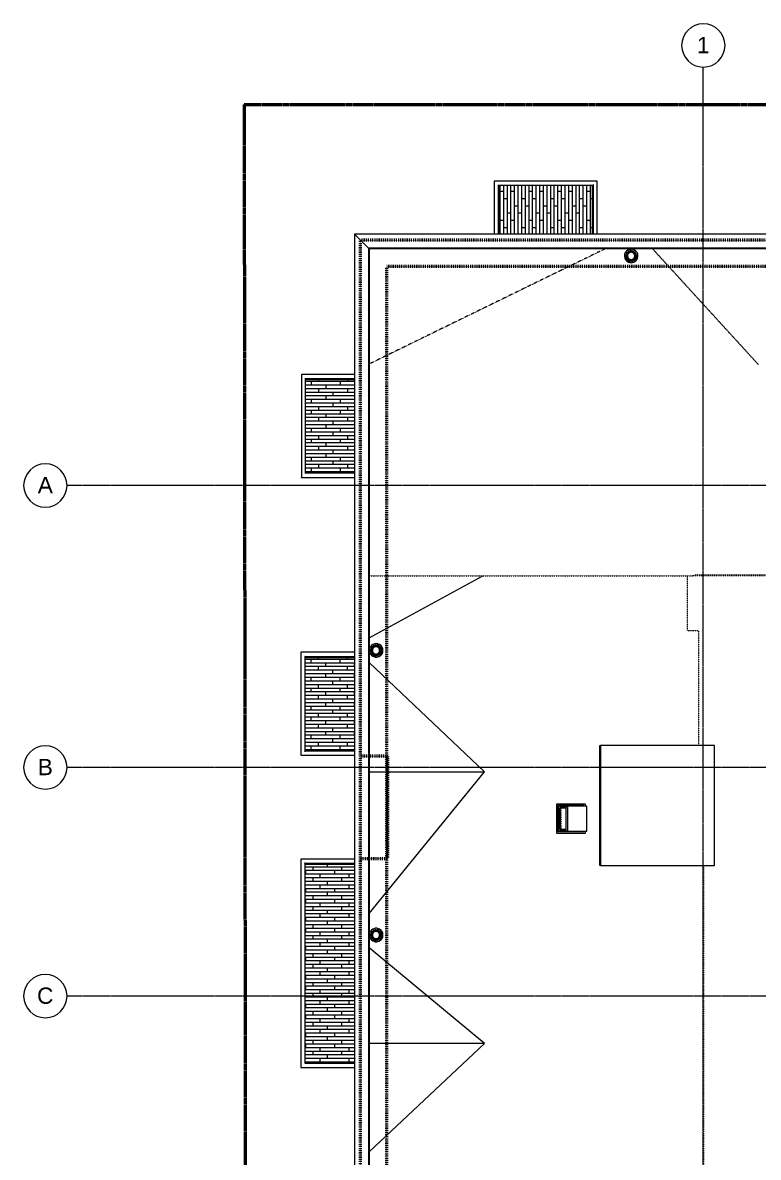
# Model space of a CAD drawing. Header units: inches. Extents: x -4235 to -464, y 9767 to 12359.
# Drawn here: x -4235 to -3420, y 11104 to 12359 of the extents above; entities that cross this region are included whole.
import ezdxf

# ---------------------------------------------------------------- set-up
doc = ezdxf.new("R2010")
doc.units = ezdxf.units.IN
doc.header["$MEASUREMENT"] = 0
for name, pattern in [('Dash 1_16_', [0.125, 0.0625, -0.0625]), ('Double Dash 3_8_', [1, 0.375, -0.125, 0.125, -0.125, 0.125, -0.125]), ('Grid Line 1_2_', [0.875, 0.5, -0.125, 0.125, -0.125])]:
    doc.linetypes.add(name, pattern=pattern)
for name, color, linetype, lineweight in [('A-FLOR-2', 7, 'Dash 1_16_', 9), ('A-FLOR-HRAL', 11, 'Continuous', 9), ('A-FLOR-PATT-1', 254, 'Continuous', 9), ('A-GENM', 5, 'Continuous', 9), ('A-ROOF', 132, 'Continuous', 13), ('A-ROOF-1', 7, 'Dash 1_16_', 9), ('A-ROOF-2', 132, 'Continuous', 9), ('A-WALL-2', 113, 'Continuous', 9), ('C-PROP-LINE', 91, 'Double Dash 3_8_', 50), ('C-PROP-LINE-1', 91, 'Dash 1_16_', 50), ('M-EQPM', 50, 'Continuous', 9), ('S-FNDN-1', 32, 'Continuous', 9), ('S-GRID-1', 1, 'Grid Line 1_2_', 9), ('S-GRID-IDEN', 1, 'Continuous', 9)]:
    doc.layers.add(name, color=color, linetype=linetype, lineweight=lineweight)
doc.styles.add('Arial', font='arial.ttf', dxfattribs={"height": 18})

# ---------------------------------------------------------------- blocks, each defined once
blk = doc.blocks.new('Basic Wall _ EXT - FIBER CEMENT - SMALL - ___-2145929-BACKGROUND - ROOF PLAN')
at = {"layer": 'A-WALL-2'}
for p, q in [((-3851.8, 12109.7), (-3867.3, 12125.2)), ((-2061.4, 12125.2), (-3867.3, 12125.2)), ((-2061.4, 12125.2), (-2076.8, 12109.7)), ((-2076.8, 12109.7), (-3851.8, 12109.7)), ((-3851.6, 12109.5), (-2077, 12109.5)), ((-3851.1, 12109), (-3851.6, 12109.5)), ((-2077.5, 12109), (-3851.1, 12109)), ((-2077.1, 12109.5), (-2077.5, 12109))]:
    blk.add_line(p, q, dxfattribs=at)
at = {"layer": 'A-WALL-2', "flags": 128}
for points in [[(-3851.6, 12109.5), (-3851.6, 12109.5), (-3851.7, 12109.5), (-3851.7, 12109.6), (-3851.7, 12109.6), (-3851.8, 12109.7), (-3851.8, 12109.7)], [(-3851.6, 12109.5), (-3851.6, 12109.5), (-3851.6, 12109.5), (-3851.6, 12109.5)], [(-2077, 12109.5), (-2077, 12109.5), (-2077, 12109.5), (-2077.1, 12109.5)], [(-2076.8, 12109.7), (-2076.9, 12109.7), (-2076.9, 12109.6), (-2077, 12109.6), (-2077, 12109.5), (-2077, 12109.5), (-2077, 12109.5)]]:
    blk.add_lwpolyline(points, dxfattribs=at)
blk = doc.blocks.new('Basic Wall _ EXT - FIBER CEMENT - SMALL - ___-2145935-BACKGROUND - ROOF PLAN')
at = {"layer": 'A-WALL-2'}
for p, q in [((-3867.3, 12125.2), (-3851.8, 12109.7)), ((-3867.3, 12125.2), (-3867.3, 9973.6)), ((-3851.8, 12109.7), (-3851.8, 9989.1)), ((-3851.6, 9989.3), (-3851.6, 12109.5)), ((-3851.6, 12109.5), (-3851.1, 12109)), ((-3851.1, 12109), (-3851.1, 9989.8))]:
    blk.add_line(p, q, dxfattribs=at)
at = {"layer": 'A-WALL-2', "flags": 128}
for points in [[(-3851.8, 12109.7), (-3851.8, 12109.7), (-3851.7, 12109.6), (-3851.7, 12109.6), (-3851.7, 12109.5), (-3851.6, 12109.5), (-3851.6, 12109.5)], [(-3851.6, 12109.5), (-3851.6, 12109.5), (-3851.6, 12109.5), (-3851.6, 12109.5)]]:
    blk.add_lwpolyline(points, dxfattribs=at)
blk = doc.blocks.new('Hatch-Precision_Ladders-Roof_Hatch - 2_0_x2_0_-2210683-BACKGROUND - ROOF PLAN')
at = {"layer": 'A-GENM'}
for p, q in [((-3611.8, 11494.6), (-3643.8, 11494.6)), ((-3643.8, 11494.6), (-3643.8, 11462.6)), ((-3641.9, 11492.6), (-3642.3, 11493)), ((-3642.3, 11493), (-3642.3, 11464.2)), ((-3613.6, 11493), (-3642.3, 11493)), ((-3641.7, 11492.3), (-3642, 11492.6)), ((-3642, 11492.6), (-3642, 11464.6)), ((-3614, 11492.6), (-3642, 11492.6)), ((-3641.8, 11464.8), (-3641.8, 11492.3)), ((-3633.3, 11492.3), (-3641.8, 11492.3)), ((-3633.3, 11490.7), (-3640.1, 11490.7)), ((-3640.1, 11490.7), (-3640.1, 11466.5)), ((-3640, 11490.6), (-3640, 11466.6)), ((-3633.3, 11490.6), (-3640, 11490.6)), ((-3640, 11466.6), (-3640, 11490.6)), ((-3640, 11490.6), (-3633.3, 11490.6)), ((-3639.8, 11490.6), (-3639.8, 11466.6)), ((-3633.3, 11464.8), (-3633.3, 11492.3)), ((-3633.3, 11492.3), (-3631.7, 11492.3)), ((-3631.7, 11492.3), (-3631.7, 11464.8)), ((-3610.2, 11492.3), (-3631.7, 11492.3)), ((-3614, 11492.6), (-3614.2, 11492.3)), ((-3614, 11492.3), (-3614, 11492.6)), ((-3613.9, 11492.6), (-3614, 11492.6)), ((-3613.6, 11493), (-3613.9, 11492.6)), ((-3613.9, 11492.3), (-3613.9, 11492.6)), ((-3613.6, 11492.3), (-3613.6, 11493)), ((-3611.8, 11492.3), (-3611.8, 11494.6)), ((-3611.8, 11494.6), (-3611.8, 11494.6)), ((-3610.2, 11464.8), (-3610.2, 11492.3)), ((-3641.7, 11464.8), (-3642, 11464.6)), ((-3633.3, 11464.8), (-3641.8, 11464.8)), ((-3640.1, 11466.5), (-3633.3, 11466.5)), ((-3640, 11466.6), (-3633.3, 11466.6)), ((-3633.3, 11466.6), (-3640, 11466.6)), ((-3633.3, 11464.8), (-3631.7, 11464.8)), ((-3631.7, 11464.8), (-3610.2, 11464.8)), ((-3614.2, 11464.8), (-3614, 11464.6)), ((-3614, 11464.6), (-3614, 11464.8)), ((-3613.9, 11464.6), (-3613.9, 11464.8)), ((-3613.6, 11464.2), (-3613.6, 11464.8)), ((-3611.8, 11462.6), (-3611.8, 11464.8)), ((-3643.8, 11462.6), (-3611.8, 11462.6)), ((-3641.9, 11464.6), (-3642.3, 11464.2)), ((-3642.3, 11464.2), (-3613.6, 11464.2)), ((-3642, 11464.6), (-3614, 11464.6)), ((-3614, 11464.6), (-3613.9, 11464.6)), ((-3613.9, 11464.6), (-3613.6, 11464.2)), ((-3611.8, 11462.6), (-3611.8, 11462.6))]:
    blk.add_line(p, q, dxfattribs=at)
blk = doc.blocks.new('Railing - Railing-2550578-BACKGROUND - ROOF PLAN')
at = {"layer": 'A-FLOR-HRAL'}
for p, q in [((-3926.7, 11433.8), (-3926.7, 11203.1)), ((-3867.3, 11433.8), (-3926.7, 11433.8)), ((-3922, 11207.9), (-3922, 11429)), ((-3922, 11429), (-3867.3, 11429)), ((-3926.7, 11203.1), (-3867.3, 11203.1)), ((-3867.3, 11207.9), (-3922, 11207.9))]:
    blk.add_line(p, q, dxfattribs=at)
for points, knots in [([(-3926.3, 11433.3), (-3926.3, 11433.3), (-3926.4, 11433.4), (-3926.4, 11433.5), (-3926.5, 11433.5), (-3926.5, 11433.5), (-3926.5, 11433.6), (-3926.6, 11433.6), (-3926.6, 11433.6), (-3926.6, 11433.7), (-3926.7, 11433.7), (-3926.7, 11433.7), (-3926.7, 11433.7), (-3926.7, 11433.8), (-3926.7, 11433.8)], [0, 0, 0, 0, 0.166667, 0.25, 0.333333, 0.375, 0.416667, 0.5, 0.541667, 0.583333, 0.666667, 0.75, 0.833333, 1, 1, 1, 1]), ([(-3922, 11429), (-3922, 11429), (-3922, 11429), (-3922, 11429.1), (-3922.1, 11429.1), (-3922.1, 11429.1), (-3922.1, 11429.1), (-3922.1, 11429.2), (-3922.2, 11429.2), (-3922.2, 11429.3), (-3922.3, 11429.3), (-3922.3, 11429.3), (-3922.4, 11429.4), (-3922.4, 11429.5), (-3922.5, 11429.5)], [0, 0, 0, 0, 0.166667, 0.25, 0.333333, 0.416667, 0.458333, 0.5, 0.583333, 0.666667, 0.708333, 0.75, 0.833333, 1, 1, 1, 1]), ([(-3926.3, 11203.6), (-3926.3, 11203.6), (-3926.4, 11203.5), (-3926.4, 11203.4), (-3926.5, 11203.4), (-3926.5, 11203.3), (-3926.5, 11203.3), (-3926.6, 11203.3), (-3926.6, 11203.2), (-3926.6, 11203.2), (-3926.7, 11203.2), (-3926.7, 11203.2), (-3926.7, 11203.1), (-3926.7, 11203.1), (-3926.7, 11203.1)], [0, 0, 0, 0, 0.166667, 0.25, 0.333333, 0.375, 0.416667, 0.5, 0.541667, 0.583333, 0.666667, 0.75, 0.833333, 1, 1, 1, 1]), ([(-3922, 11207.9), (-3922, 11207.9), (-3922, 11207.8), (-3922, 11207.8), (-3922.1, 11207.8), (-3922.1, 11207.8), (-3922.1, 11207.7), (-3922.1, 11207.7), (-3922.2, 11207.7), (-3922.2, 11207.6), (-3922.3, 11207.6), (-3922.3, 11207.6), (-3922.4, 11207.5), (-3922.4, 11207.4), (-3922.5, 11207.4)], [0, 0, 0, 0, 0.166667, 0.25, 0.333333, 0.416667, 0.458333, 0.5, 0.583333, 0.666667, 0.708333, 0.75, 0.833333, 1, 1, 1, 1])]:
    blk.add_open_spline(points, degree=3, knots=knots, dxfattribs=at)
blk = doc.blocks.new('Walls 1 - Walls 1-2559882-BACKGROUND - ROOF PLAN')
at = {"layer": 'A-WALL-2'}
for p, q in [((-3867.3, 11208.8), (-3922, 11208.8)), ((-3922, 11208), (-3867.3, 11208))]:
    blk.add_line(p, q, dxfattribs=at)
blk = doc.blocks.new('Walls 4 - Walls 1-2559901-BACKGROUND - ROOF PLAN')
at = {"layer": 'A-WALL-2'}
for p, q in [((-3867.3, 11428.9), (-3922, 11428.9)), ((-3922, 11428.1), (-3867.3, 11428.1))]:
    blk.add_line(p, q, dxfattribs=at)
blk = doc.blocks.new('Railing - Railing-2700282-BACKGROUND - ROOF PLAN')
at = {"layer": 'A-FLOR-HRAL'}
for p, q in [((-3867.3, 11970.2), (-3926.3, 11970.2)), ((-3926.3, 11970.2), (-3926.3, 11856.2)), ((-3921.6, 11965.5), (-3867.3, 11965.5)), ((-3921.6, 11860.9), (-3921.6, 11965.5)), ((-3926.3, 11856.2), (-3867.3, 11856.2)), ((-3867.3, 11860.9), (-3921.6, 11860.9))]:
    blk.add_line(p, q, dxfattribs=at)
for points, knots in [([(-3926.3, 11970.2), (-3926.3, 11970.2), (-3926.3, 11970.2), (-3926.3, 11970.2), (-3926.3, 11970.2), (-3926.2, 11970.1), (-3926.2, 11970.1), (-3926.2, 11970.1), (-3926.2, 11970), (-3926.1, 11970), (-3926.1, 11970), (-3926, 11969.9), (-3926, 11969.9), (-3925.9, 11969.8), (-3925.9, 11969.8)], [0, 0, 0, 0, 0.166667, 0.25, 0.333333, 0.416667, 0.458333, 0.5, 0.583333, 0.666667, 0.708333, 0.75, 0.833333, 1, 1, 1, 1]), ([(-3922.1, 11966), (-3922, 11965.9), (-3922, 11965.9), (-3921.9, 11965.8), (-3921.9, 11965.7), (-3921.8, 11965.7), (-3921.8, 11965.7), (-3921.8, 11965.6), (-3921.7, 11965.6), (-3921.7, 11965.6), (-3921.7, 11965.6), (-3921.6, 11965.5), (-3921.6, 11965.5), (-3921.6, 11965.5), (-3921.6, 11965.5)], [0, 0, 0, 0, 0.166667, 0.25, 0.333333, 0.375, 0.416667, 0.5, 0.541667, 0.583333, 0.666667, 0.75, 0.833333, 1, 1, 1, 1]), ([(-3926.3, 11856.2), (-3926.3, 11856.2), (-3926.3, 11856.2), (-3926.3, 11856.2), (-3926.3, 11856.2), (-3926.2, 11856.3), (-3926.2, 11856.3), (-3926.2, 11856.3), (-3926.2, 11856.4), (-3926.1, 11856.4), (-3926.1, 11856.4), (-3926, 11856.5), (-3926, 11856.5), (-3925.9, 11856.6), (-3925.9, 11856.6)], [0, 0, 0, 0, 0.166667, 0.25, 0.333333, 0.416667, 0.458333, 0.5, 0.583333, 0.666667, 0.708333, 0.75, 0.833333, 1, 1, 1, 1]), ([(-3922.1, 11860.4), (-3922, 11860.5), (-3922, 11860.5), (-3921.9, 11860.6), (-3921.9, 11860.7), (-3921.8, 11860.7), (-3921.8, 11860.7), (-3921.8, 11860.8), (-3921.7, 11860.8), (-3921.7, 11860.8), (-3921.7, 11860.8), (-3921.6, 11860.9), (-3921.6, 11860.9), (-3921.6, 11860.9), (-3921.6, 11860.9)], [0, 0, 0, 0, 0.166667, 0.25, 0.333333, 0.375, 0.416667, 0.5, 0.541667, 0.583333, 0.666667, 0.75, 0.833333, 1, 1, 1, 1])]:
    blk.add_open_spline(points, degree=3, knots=knots, dxfattribs=at)
blk = doc.blocks.new('Walls 11 - Walls 1-2570471-BACKGROUND - ROOF PLAN')
at = {"layer": 'A-WALL-2'}
for p, q in [((-3867.3, 11965.3), (-3921.6, 11965.3)), ((-3921.6, 11964.6), (-3867.3, 11964.6))]:
    blk.add_line(p, q, dxfattribs=at)
blk = doc.blocks.new('Walls 12 - Walls 1-2570490-BACKGROUND - ROOF PLAN')
at = {"layer": 'A-WALL-2'}
for p, q in [((-3867.3, 11861.8), (-3921.6, 11861.8)), ((-3921.6, 11861.1), (-3867.3, 11861.1))]:
    blk.add_line(p, q, dxfattribs=at)
blk = doc.blocks.new('Railing - Railing-2700290-BACKGROUND - ROOF PLAN')
at = {"layer": 'A-FLOR-HRAL'}
for p, q in [((-3598.7, 12184.2), (-3712.7, 12184.2)), ((-3712.7, 12184.2), (-3712.7, 12125.2)), ((-3598.7, 12125.2), (-3598.7, 12184.2)), ((-3708, 12179.5), (-3603.4, 12179.5)), ((-3708, 12125.2), (-3708, 12179.5)), ((-3603.4, 12179.5), (-3603.4, 12125.2))]:
    blk.add_line(p, q, dxfattribs=at)
for points, knots in [([(-3712.7, 12184.2), (-3712.7, 12184.2), (-3712.7, 12184.2), (-3712.7, 12184.2), (-3712.7, 12184.1), (-3712.7, 12184.1), (-3712.6, 12184.1), (-3712.6, 12184.1), (-3712.6, 12184), (-3712.5, 12184), (-3712.5, 12183.9), (-3712.4, 12183.9), (-3712.4, 12183.8), (-3712.3, 12183.8), (-3712.3, 12183.7)], [0, 0, 0, 0, 0.166667, 0.25, 0.333333, 0.416667, 0.458333, 0.5, 0.583333, 0.666667, 0.708333, 0.75, 0.833333, 1, 1, 1, 1]), ([(-3598.7, 12184.2), (-3598.7, 12184.2), (-3598.7, 12184.2), (-3598.7, 12184.2), (-3598.8, 12184.1), (-3598.8, 12184.1), (-3598.8, 12184.1), (-3598.8, 12184.1), (-3598.9, 12184), (-3598.9, 12184), (-3599, 12183.9), (-3599, 12183.9), (-3599.1, 12183.8), (-3599.1, 12183.8), (-3599.2, 12183.7)], [0, 0, 0, 0, 0.166667, 0.25, 0.333333, 0.416667, 0.458333, 0.5, 0.583333, 0.666667, 0.708333, 0.75, 0.833333, 1, 1, 1, 1]), ([(-3708.5, 12179.9), (-3708.5, 12179.9), (-3708.4, 12179.8), (-3708.3, 12179.8), (-3708.3, 12179.7), (-3708.2, 12179.7), (-3708.2, 12179.7), (-3708.2, 12179.6), (-3708.1, 12179.6), (-3708.1, 12179.6), (-3708.1, 12179.5), (-3708.1, 12179.5), (-3708, 12179.5), (-3708, 12179.5), (-3708, 12179.5)], [0, 0, 0, 0, 0.166667, 0.25, 0.333333, 0.375, 0.416667, 0.5, 0.541667, 0.583333, 0.666667, 0.75, 0.833333, 1, 1, 1, 1]), ([(-3603, 12179.9), (-3603, 12179.9), (-3603.1, 12179.8), (-3603.1, 12179.8), (-3603.2, 12179.7), (-3603.2, 12179.7), (-3603.2, 12179.7), (-3603.3, 12179.6), (-3603.3, 12179.6), (-3603.3, 12179.6), (-3603.4, 12179.5), (-3603.4, 12179.5), (-3603.4, 12179.5), (-3603.4, 12179.5), (-3603.4, 12179.5)], [0, 0, 0, 0, 0.166667, 0.25, 0.333333, 0.375, 0.416667, 0.5, 0.541667, 0.583333, 0.666667, 0.75, 0.833333, 1, 1, 1, 1])]:
    blk.add_open_spline(points, degree=3, knots=knots, dxfattribs=at)
blk = doc.blocks.new('Walls 71 - Walls 1-2571845-BACKGROUND - ROOF PLAN')
at = {"layer": 'A-WALL-2'}
for p, q in [((-3604.4, 12179.5), (-3604.4, 12125.2)), ((-3603.6, 12125.2), (-3603.6, 12179.5))]:
    blk.add_line(p, q, dxfattribs=at)
blk = doc.blocks.new('Walls 72 - Walls 1-2571864-BACKGROUND - ROOF PLAN')
at = {"layer": 'A-WALL-2'}
for p, q in [((-3707.9, 12179.5), (-3707.9, 12125.2)), ((-3707.1, 12125.2), (-3707.1, 12179.5))]:
    blk.add_line(p, q, dxfattribs=at)
blk = doc.blocks.new('Railing - Railing-2700312-BACKGROUND - ROOF PLAN')
at = {"layer": 'A-FLOR-HRAL'}
for p, q in [((-3867.3, 11662.6), (-3926.7, 11662.6)), ((-3926.7, 11662.6), (-3926.7, 11548.6)), ((-3922, 11657.9), (-3867.3, 11657.9)), ((-3922, 11553.3), (-3922, 11657.9)), ((-3867.3, 11553.3), (-3922, 11553.3)), ((-3926.7, 11548.6), (-3867.3, 11548.6))]:
    blk.add_line(p, q, dxfattribs=at)
for points, knots in [([(-3926.7, 11662.6), (-3926.7, 11662.6), (-3926.7, 11662.6), (-3926.7, 11662.6), (-3926.7, 11662.6), (-3926.6, 11662.5), (-3926.6, 11662.5), (-3926.6, 11662.5), (-3926.5, 11662.5), (-3926.5, 11662.4), (-3926.5, 11662.4), (-3926.4, 11662.3), (-3926.4, 11662.3), (-3926.3, 11662.2), (-3926.3, 11662.2)], [0, 0, 0, 0, 0.166667, 0.25, 0.333333, 0.416667, 0.458333, 0.5, 0.583333, 0.666667, 0.708333, 0.75, 0.833333, 1, 1, 1, 1]), ([(-3922.5, 11658.4), (-3922.4, 11658.3), (-3922.4, 11658.3), (-3922.3, 11658.2), (-3922.2, 11658.2), (-3922.2, 11658.1), (-3922.2, 11658.1), (-3922.1, 11658.1), (-3922.1, 11658), (-3922.1, 11658), (-3922.1, 11658), (-3922, 11657.9), (-3922, 11657.9), (-3922, 11657.9), (-3922, 11657.9)], [0, 0, 0, 0, 0.166667, 0.25, 0.333333, 0.375, 0.416667, 0.5, 0.541667, 0.583333, 0.666667, 0.75, 0.833333, 1, 1, 1, 1]), ([(-3922.5, 11552.8), (-3922.4, 11552.9), (-3922.4, 11552.9), (-3922.3, 11553), (-3922.2, 11553.1), (-3922.2, 11553.1), (-3922.2, 11553.1), (-3922.1, 11553.2), (-3922.1, 11553.2), (-3922.1, 11553.2), (-3922.1, 11553.3), (-3922, 11553.3), (-3922, 11553.3), (-3922, 11553.3), (-3922, 11553.3)], [0, 0, 0, 0, 0.166667, 0.25, 0.333333, 0.375, 0.416667, 0.5, 0.541667, 0.583333, 0.666667, 0.75, 0.833333, 1, 1, 1, 1]), ([(-3926.7, 11548.6), (-3926.7, 11548.6), (-3926.7, 11548.6), (-3926.7, 11548.6), (-3926.7, 11548.7), (-3926.6, 11548.7), (-3926.6, 11548.7), (-3926.6, 11548.7), (-3926.5, 11548.8), (-3926.5, 11548.8), (-3926.5, 11548.9), (-3926.4, 11548.9), (-3926.4, 11549), (-3926.3, 11549), (-3926.3, 11549.1)], [0, 0, 0, 0, 0.166667, 0.25, 0.333333, 0.416667, 0.458333, 0.5, 0.583333, 0.666667, 0.708333, 0.75, 0.833333, 1, 1, 1, 1])]:
    blk.add_open_spline(points, degree=3, knots=knots, dxfattribs=at)
blk = doc.blocks.new('Walls 67 - Walls 1-2575261-BACKGROUND - ROOF PLAN')
at = {"layer": 'A-WALL-2'}
for p, q in [((-3867.3, 11657.7), (-3922, 11657.7)), ((-3922, 11657), (-3867.3, 11657))]:
    blk.add_line(p, q, dxfattribs=at)
blk = doc.blocks.new('Walls 68 - Walls 1-2575280-BACKGROUND - ROOF PLAN')
at = {"layer": 'A-WALL-2'}
for p, q in [((-3867.3, 11554.2), (-3922, 11554.2)), ((-3922, 11553.5), (-3867.3, 11553.5))]:
    blk.add_line(p, q, dxfattribs=at)
blk = doc.blocks.new('22142613 - Roof Drains - Type A - 15_ Strainer - 8_ Drain-2082947-BACKGROUND - ROOF PLAN')
at = {"layer": 'M-EQPM'}
for p, q in [((-2370.5, 12105), (-2371.4, 12106.3)), ((-2369.3, 12105.6), (-2369.7, 12107)), ((-2366.6, 12107), (-2367, 12105.6)), ((-2364.9, 12106.3), (-2365.8, 12105)), ((-2375.6, 12101.2), (-2375.6, 12101.2)), ((-2372.6, 12101.6), (-2374.1, 12101.6)), ((-2372.4, 12100.2), (-2374, 12099.7)), ((-2372.3, 12102.9), (-2373.7, 12103.4)), ((-2371.9, 12098.9), (-2373.2, 12098)), ((-2371.6, 12104.1), (-2372.8, 12105)), ((-2372.1, 12101.2), (-2372.1, 12101)), ((-2371, 12097.9), (-2371.9, 12096.6)), ((-2369.8, 12097.2), (-2370.3, 12095.6)), ((-2366, 12095.6), (-2366.5, 12097.2)), ((-2364.4, 12096.6), (-2365.3, 12097.9)), ((-2363.5, 12105), (-2364.7, 12104.1)), ((-2363.1, 12098), (-2364.4, 12098.9)), ((-2364.1, 12101), (-2364.1, 12101.2)), ((-2362.6, 12103.4), (-2364, 12102.9)), ((-2362.3, 12099.7), (-2363.9, 12100.2)), ((-2362.2, 12101.6), (-2363.7, 12101.6)), ((-2360.6, 12101.2), (-2360.6, 12101.2))]:
    blk.add_line(p, q, dxfattribs=at)
at = {"layer": 'M-EQPM', "flags": 128}
for points in [[(-2370.9, 12104.8), (-2371.4, 12105.4), (-2371.8, 12106)], [(-2371.4, 12106.3), (-2371, 12105.7), (-2370.5, 12105.1)], [(-2369.7, 12105.4), (-2370, 12106.2), (-2370.2, 12106.9)], [(-2369.7, 12107), (-2369.5, 12106.3), (-2369.2, 12105.6)], [(-2368.4, 12105.7), (-2368.4, 12106.5), (-2368.4, 12107.2)], [(-2367.9, 12107.2), (-2367.9, 12106.5), (-2367.9, 12105.7)], [(-2367.1, 12105.6), (-2366.8, 12106.3), (-2366.6, 12107)], [(-2366.1, 12106.9), (-2366.3, 12106.2), (-2366.6, 12105.4)], [(-2365.8, 12105.1), (-2365.3, 12105.7), (-2364.9, 12106.3)], [(-2364.5, 12106), (-2364.9, 12105.4), (-2365.4, 12104.8)], [(-2374.1, 12101.6), (-2373.3, 12101.6), (-2372.6, 12101.7)], [(-2372.6, 12101.2), (-2373.4, 12101.1), (-2374.1, 12101.1)], [(-2374, 12099.7), (-2373.2, 12100), (-2372.5, 12100.3)], [(-2372.4, 12102.5), (-2373.1, 12102.7), (-2373.9, 12102.9)], [(-2372.3, 12099.8), (-2373.1, 12099.5), (-2373.8, 12099.2)], [(-2373.7, 12103.4), (-2373, 12103.2), (-2372.2, 12103)], [(-2373.2, 12098), (-2372.6, 12098.5), (-2371.9, 12099)], [(-2371.8, 12103.8), (-2372.5, 12104.2), (-2373.1, 12104.6)], [(-2371.6, 12098.6), (-2372.3, 12098.1), (-2372.9, 12097.6)], [(-2372.8, 12105), (-2372.2, 12104.6), (-2371.5, 12104.2)], [(-2371.9, 12096.6), (-2371.5, 12097.2), (-2371, 12097.9)], [(-2370.6, 12097.6), (-2371.1, 12096.9), (-2371.5, 12096.3)], [(-2370.3, 12095.6), (-2370, 12096.4), (-2369.8, 12097.2)], [(-2369.3, 12097), (-2369.6, 12096.3), (-2369.8, 12095.5)], [(-2368.4, 12095.2), (-2368.4, 12096.1), (-2368.4, 12096.9)], [(-2367.9, 12096.9), (-2367.9, 12096.1), (-2367.9, 12095.2)], [(-2366.5, 12095.5), (-2366.7, 12096.3), (-2367, 12097)], [(-2366.5, 12097.2), (-2366.3, 12096.4), (-2366, 12095.6)], [(-2364.8, 12096.3), (-2365.2, 12096.9), (-2365.7, 12097.6)], [(-2365.3, 12097.9), (-2364.8, 12097.2), (-2364.4, 12096.6)], [(-2364.8, 12104.2), (-2364.1, 12104.6), (-2363.5, 12105)], [(-2363.4, 12097.6), (-2364, 12098.1), (-2364.7, 12098.6)], [(-2363.2, 12104.6), (-2363.8, 12104.2), (-2364.5, 12103.8)], [(-2364.4, 12099), (-2363.7, 12098.5), (-2363.1, 12098)], [(-2364.1, 12103), (-2363.3, 12103.2), (-2362.6, 12103.4)], [(-2362.5, 12099.2), (-2363.2, 12099.5), (-2364, 12099.8)], [(-2362.4, 12102.9), (-2363.1, 12102.7), (-2363.9, 12102.5)], [(-2363.8, 12100.3), (-2363.1, 12100), (-2362.3, 12099.7)], [(-2363.7, 12101.7), (-2362.9, 12101.6), (-2362.2, 12101.6)], [(-2362.2, 12101.1), (-2362.9, 12101.1), (-2363.7, 12101.2)]]:
    blk.add_lwpolyline(points, dxfattribs=at)
at = {"layer": 'M-EQPM'}
for centre, major_axis, start_param, end_param in [((-2368.1, 12101.2), (7.5, 0), 0, 3.141593), ((-2368.1, 12101.2), (6, 0), 2.230094, 2.456861), ((-2368.1, 12101.3), (4, 0), 0, 3.141593), ((-2368.1, 12101.2), (6, 0), 1.921009, 2.146732), ((-2368.1, 12101.2), (6, 0), 1.612475, 1.83765), ((-2368.1, 12101.3), (4.43, 0), 1.820803, 1.933842), ((-2368.1, 12101.3), (4.43, 0), 1.514279, 1.627314), ((-2368.1, 12101.2), (6, 0), 1.303943, 1.529118), ((-2368.1, 12101.3), (4.43, 0), 1.207751, 1.32079), ((-2368.1, 12101.2), (6, 0), 0.994861, 1.220584), ((-2368.1, 12101.2), (6, 0), 0.684732, 0.911499), ((-2368.1, 12101.2), (7.5, 0), 3.141593, 6.283185), ((-2368.1, 12101.2), (7.5, 0), 3.141593, 6.283185), ((-2368.1, 12101.2), (6, 0), 2.851802, 3.081699), ((-2368.1, 12101.2), (6, 0), 3.16507, 3.39675), ((-2368.1, 12101.2), (6, 0), 3.48012, 3.713498), ((-2368.1, 12101.2), (6, 0), 2.540227, 2.768432), ((-2368.1, 12101.2), (6, 0), 3.796864, 4.031687), ((-2368.1, 12101.3), (4.43, 0), 3.060354, 3.141593), ((-2368.1, 12101.3), (4.43, 0), 3.141593, 3.173424), ((-2368.1, 12101.3), (4.43, 0), 3.375724, 3.488791), ((-2368.1, 12101.3), (4.43, 0), 2.747406, 2.860472), ((-2368.1, 12101.3), (4, 0), 3.141593, 6.283185), ((-2368.1, 12101.3), (4.43, 0), 3.693397, 3.806455), ((-2368.1, 12101.3), (4.43, 0), 2.43676, 2.549818), ((-2368.1, 12101.2), (6, 0), 4.11505, 4.350924), ((-2368.1, 12101.3), (4.43, 0), 4.013027, 4.126075), ((-2368.1, 12101.3), (4.43, 0), 2.128072, 2.241119), ((-2368.1, 12101.3), (4.43, 0), 4.334077, 4.447116), ((-2368.1, 12101.2), (6, 0), 4.434283, 4.67071), ((-2368.1, 12101.3), (4.43, 0), 4.655871, 4.768907), ((-2368.1, 12101.2), (6, 0), 4.754068, 4.990495), ((-2368.1, 12101.3), (4.43, 0), 4.977662, 5.090701), ((-2368.1, 12101.2), (6, 0), 5.073854, 5.309728), ((-2368.1, 12101.3), (4.43, 0), 0.900473, 1.013521), ((-2368.1, 12101.3), (4.43, 0), 5.298703, 5.411751), ((-2368.1, 12101.3), (4.43, 0), 0.591774, 0.704832), ((-2368.1, 12101.3), (4.43, 0), 5.618323, 5.731381), ((-2368.1, 12101.2), (6, 0), 5.393091, 5.627914), ((-2368.1, 12101.3), (4.43, 0), 0.28112, 0.394187), ((-2368.1, 12101.3), (4.43, 0), 5.935987, 6.049054), ((-2368.1, 12101.3), (4.43, 0), 0, 0.081239), ((-2368.1, 12101.3), (4.43, 0), 6.251354, 6.283185), ((-2368.1, 12101.2), (6, 0), 0.373161, 0.601365), ((-2368.1, 12101.2), (6, 0), 5.71128, 5.944658), ((-2368.1, 12101.2), (6, 0), 0.059893, 0.289791), ((-2368.1, 12101.2), (6, 0), 6.028028, 6.259707)]:
    blk.add_ellipse(centre, major_axis=major_axis, ratio=0.999788, start_param=start_param, end_param=end_param, dxfattribs=at)
blk = doc.blocks.new('22142613 - Roof Drains - Type A - 15_ Strainer - 8_ Drain-V1-BACKGROUND - ROOF PLAN')
at = {"layer": 'M-EQPM'}
for p, q in [((-3849.3, 11666.5), (-3847.8, 11666)), ((-3848.5, 11668.1), (-3847.2, 11667.3)), ((-3847.2, 11669.5), (-3846.3, 11668.3)), ((-3845.6, 11670.4), (-3845.1, 11668.9)), ((-3843.8, 11670.7), (-3843.8, 11669.2)), ((-3843.5, 11672.2), (-3843.5, 11672.2)), ((-3843.3, 11668.7), (-3843.5, 11668.7)), ((-3841.9, 11670.5), (-3842.4, 11669)), ((-3840.2, 11669.8), (-3841.2, 11668.5)), ((-3838.9, 11668.5), (-3840.2, 11667.6)), ((-3837.9, 11666.9), (-3839.5, 11666.4)), ((-3847.9, 11663.7), (-3849.3, 11663.2)), ((-3847.3, 11662.4), (-3848.6, 11661.5)), ((-3846.4, 11661.3), (-3847.3, 11660.1)), ((-3845.2, 11660.6), (-3845.6, 11659.1)), ((-3843.8, 11660.3), (-3843.8, 11658.8)), ((-3843.5, 11660.7), (-3843.3, 11660.7)), ((-3843.5, 11657.2), (-3843.5, 11657.2)), ((-3842.4, 11660.5), (-3841.9, 11659)), ((-3841.1, 11661.1), (-3840.1, 11659.8)), ((-3840.1, 11662.1), (-3838.8, 11661.1)), ((-3839.4, 11663.3), (-3837.8, 11662.8))]:
    blk.add_line(p, q, dxfattribs=at)
at = {"layer": 'M-EQPM', "flags": 128}
for points in [[(-3847.8, 11666), (-3848.6, 11666.2), (-3849.3, 11666.5)], [(-3849.1, 11666.9), (-3848.4, 11666.7), (-3847.7, 11666.4)], [(-3847.3, 11667.2), (-3847.9, 11667.7), (-3848.5, 11668.1)], [(-3848.2, 11668.5), (-3847.6, 11668.1), (-3847, 11667.6)], [(-3846.3, 11668.2), (-3846.8, 11668.9), (-3847.2, 11669.5)], [(-3846.8, 11669.8), (-3846.4, 11669.1), (-3845.9, 11668.5)], [(-3845.2, 11668.9), (-3845.4, 11669.6), (-3845.6, 11670.4)], [(-3845.1, 11670.5), (-3844.9, 11669.8), (-3844.7, 11669)], [(-3843.8, 11669.2), (-3843.8, 11670), (-3843.8, 11670.7)], [(-3843.3, 11670.7), (-3843.3, 11670), (-3843.3, 11669.2)], [(-3842.5, 11669), (-3842.2, 11669.8), (-3841.9, 11670.5)], [(-3841.5, 11670.4), (-3841.7, 11669.6), (-3842, 11668.9)], [(-3841.3, 11668.5), (-3840.7, 11669.1), (-3840.2, 11669.8)], [(-3839.8, 11669.5), (-3840.3, 11668.9), (-3840.8, 11668.2)], [(-3840.2, 11667.6), (-3839.5, 11668.1), (-3838.9, 11668.5)], [(-3838.6, 11668.1), (-3839.2, 11667.7), (-3839.9, 11667.2)], [(-3839.5, 11666.4), (-3838.7, 11666.7), (-3837.9, 11666.9)], [(-3837.8, 11666.5), (-3838.6, 11666.2), (-3839.3, 11666)], [(-3849.5, 11665.1), (-3848.8, 11665.1), (-3848, 11665.1)], [(-3848, 11664.6), (-3848.8, 11664.6), (-3849.5, 11664.6)], [(-3849.3, 11663.2), (-3848.6, 11663.5), (-3847.9, 11663.7)], [(-3847.8, 11663.2), (-3848.5, 11663), (-3849.2, 11662.8)], [(-3848.6, 11661.5), (-3848, 11662), (-3847.4, 11662.4)], [(-3847.1, 11662), (-3847.7, 11661.6), (-3848.3, 11661.1)], [(-3847.3, 11660.1), (-3846.9, 11660.7), (-3846.4, 11661.4)], [(-3846, 11661.1), (-3846.5, 11660.4), (-3846.9, 11659.8)], [(-3845.6, 11659.1), (-3845.4, 11659.9), (-3845.2, 11660.6)], [(-3844.8, 11660.5), (-3845, 11659.7), (-3845.2, 11659)], [(-3843.8, 11658.8), (-3843.8, 11659.5), (-3843.8, 11660.3)], [(-3843.3, 11660.3), (-3843.3, 11659.5), (-3843.3, 11658.8)], [(-3841.9, 11659), (-3842.1, 11659.7), (-3842.4, 11660.5)], [(-3842, 11660.6), (-3841.7, 11659.9), (-3841.4, 11659.1)], [(-3840.1, 11659.8), (-3840.6, 11660.4), (-3841.1, 11661.1)], [(-3840.7, 11661.4), (-3840.2, 11660.7), (-3839.7, 11660.1)], [(-3838.8, 11661.1), (-3839.4, 11661.6), (-3840.1, 11662)], [(-3839.8, 11662.4), (-3839.1, 11662), (-3838.5, 11661.5)], [(-3837.8, 11662.8), (-3838.6, 11663), (-3839.4, 11663.2)], [(-3839.3, 11663.7), (-3838.5, 11663.5), (-3837.7, 11663.2)], [(-3839.2, 11665.1), (-3838.4, 11665.1), (-3837.5, 11665.1)], [(-3837.5, 11664.6), (-3838.3, 11664.6), (-3839.2, 11664.6)]]:
    blk.add_lwpolyline(points, dxfattribs=at)
at = {"layer": 'M-EQPM'}
for centre, major_axis, start_param, end_param in [((-3843.5, 11664.7), (0, 7.5), 4.712389, 7.853982), ((-3843.5, 11664.7), (0, 6), 1.281005, 1.510903), ((-3843.5, 11664.7), (0, 6), 0.969431, 1.197636), ((-3843.5, 11664.7), (0, 6), 0.659298, 0.886064), ((-3843.6, 11664.7), (0, 4.43), 1.176609, 1.289676), ((-3843.6, 11664.7), (0, 4), 4.712389, 7.853982), ((-3843.6, 11664.7), (0, 4.43), 0.865964, 0.979022), ((-3843.5, 11664.7), (0, 6), 0.350212, 0.575936), ((-3843.6, 11664.7), (0, 4.43), 0.557275, 0.670323), ((-3843.6, 11664.7), (0, 4.43), 0.250007, 0.363046), ((-3843.5, 11664.7), (0, 6), 0.041679, 0.266854), ((-3843.5, 11664.7), (0, 7.5), 6.165105, 6.404016), ((-3843.6, 11664.7), (0, 4.43), 6.226668, 6.339703), ((-3843.5, 11664.7), (0, 6), 6.016332, 6.241507), ((-3843.5, 11664.7), (0, 7.5), 4.712389, 6.162355), ((-3843.6, 11664.7), (0, 4.43), 5.92014, 6.033179), ((-3843.5, 11664.7), (0, 6), 5.70725, 5.932973), ((-3843.6, 11664.7), (0, 4.43), 5.612862, 5.72591), ((-3843.6, 11664.7), (0, 4.43), 5.304163, 5.417221), ((-3843.5, 11664.7), (0, 6), 5.397121, 5.623888), ((-3843.6, 11664.7), (0, 4.43), 4.993509, 5.106576), ((-3843.5, 11664.7), (0, 6), 5.08555, 5.313754), ((-3843.5, 11664.7), (0, 6), 4.772282, 5.00218), ((-3843.5, 11664.7), (0, 7.5), 1.570796, 4.712389), ((-3843.5, 11664.7), (0, 6), 1.594274, 1.825954), ((-3843.5, 11664.7), (0, 6), 1.909324, 2.142701), ((-3843.5, 11664.7), (0, 6), 2.226068, 2.460891), ((-3843.6, 11664.7), (0, 4.43), 1.489558, 1.570796), ((-3843.6, 11664.7), (0, 4.43), 1.570796, 1.602628), ((-3843.6, 11664.7), (0, 4.43), 1.804928, 1.917995), ((-3843.6, 11664.7), (0, 4), 1.570796, 4.712389), ((-3843.6, 11664.7), (0, 4.43), 2.122601, 2.235659), ((-3843.5, 11664.7), (0, 6), 2.544253, 2.780128), ((-3843.6, 11664.7), (0, 4.43), 2.442231, 2.555278), ((-3843.6, 11664.7), (0, 4.43), 2.763281, 2.87632), ((-3843.5, 11664.7), (0, 6), 2.863487, 3.099914), ((-3843.5, 11664.7), (0, 7.5), 3.020762, 3.259673), ((-3843.6, 11664.7), (0, 4.43), 3.085075, 3.19811), ((-3843.5, 11664.7), (0, 6), 3.183271, 3.419699), ((-3843.5, 11664.7), (0, 7.5), 3.262423, 4.712389), ((-3843.6, 11664.7), (0, 4.43), 3.406866, 3.519904), ((-3843.5, 11664.7), (0, 6), 3.503058, 3.738932), ((-3843.6, 11664.7), (0, 4.43), 3.727907, 3.840954), ((-3843.6, 11664.7), (0, 4.43), 4.047526, 4.160584), ((-3843.5, 11664.7), (0, 6), 3.822294, 4.057117), ((-3843.6, 11664.7), (0, 4.43), 4.365191, 4.478257), ((-3843.6, 11664.7), (0, 4.43), 4.712389, 4.793628), ((-3843.6, 11664.7), (0, 4.43), 4.680558, 4.712389), ((-3843.5, 11664.7), (0, 6), 4.140484, 4.373861), ((-3843.5, 11664.7), (0, 6), 4.457231, 4.688911)]:
    blk.add_ellipse(centre, major_axis=major_axis, ratio=0.999788, start_param=start_param, end_param=end_param, dxfattribs=at)
blk = doc.blocks.new('22142613 - Roof Drains - Type A - 15_ Strainer - 8_ Drain-V2-BACKGROUND - ROOF PLAN')
at = {"layer": 'M-EQPM'}
for p, q in [((-3848.5, 11353.1), (-3847.2, 11352.3)), ((-3847.2, 11354.5), (-3846.3, 11353.3)), ((-3845.6, 11355.4), (-3845.1, 11353.9)), ((-3843.8, 11355.7), (-3843.8, 11354.2)), ((-3843.5, 11357.2), (-3843.5, 11357.2)), ((-3843.3, 11353.7), (-3843.5, 11353.7)), ((-3841.9, 11355.5), (-3842.4, 11354)), ((-3840.2, 11354.8), (-3841.2, 11353.5)), ((-3838.9, 11353.5), (-3840.2, 11352.6)), ((-3837.9, 11351.9), (-3839.5, 11351.4)), ((-3849.3, 11351.5), (-3847.8, 11351)), ((-3847.9, 11348.7), (-3849.3, 11348.2)), ((-3847.3, 11347.4), (-3848.6, 11346.5)), ((-3846.4, 11346.3), (-3847.3, 11345.1)), ((-3845.2, 11345.6), (-3845.6, 11344.1)), ((-3843.8, 11345.3), (-3843.8, 11343.8)), ((-3843.5, 11345.7), (-3843.3, 11345.7)), ((-3843.5, 11342.2), (-3843.5, 11342.2)), ((-3842.4, 11345.5), (-3841.9, 11344)), ((-3841.1, 11346.1), (-3840.1, 11344.8)), ((-3840.1, 11347.1), (-3838.8, 11346.1)), ((-3839.4, 11348.3), (-3837.8, 11347.8))]:
    blk.add_line(p, q, dxfattribs=at)
at = {"layer": 'M-EQPM', "flags": 128}
for points in [[(-3849.1, 11351.9), (-3848.4, 11351.7), (-3847.7, 11351.4)], [(-3847.3, 11352.2), (-3847.9, 11352.7), (-3848.5, 11353.1)], [(-3848.2, 11353.5), (-3847.6, 11353.1), (-3847, 11352.6)], [(-3846.3, 11353.2), (-3846.8, 11353.9), (-3847.2, 11354.5)], [(-3846.8, 11354.8), (-3846.4, 11354.1), (-3845.9, 11353.5)], [(-3845.2, 11353.9), (-3845.4, 11354.6), (-3845.6, 11355.4)], [(-3845.1, 11355.5), (-3844.9, 11354.8), (-3844.7, 11354)], [(-3843.8, 11354.2), (-3843.8, 11355), (-3843.8, 11355.7)], [(-3843.3, 11355.7), (-3843.3, 11355), (-3843.3, 11354.2)], [(-3842.5, 11354), (-3842.2, 11354.8), (-3841.9, 11355.5)], [(-3841.5, 11355.4), (-3841.7, 11354.6), (-3842, 11353.9)], [(-3841.3, 11353.5), (-3840.7, 11354.1), (-3840.2, 11354.8)], [(-3839.8, 11354.5), (-3840.3, 11353.9), (-3840.8, 11353.2)], [(-3840.2, 11352.6), (-3839.5, 11353.1), (-3838.9, 11353.5)], [(-3838.6, 11353.1), (-3839.2, 11352.7), (-3839.9, 11352.2)], [(-3839.5, 11351.4), (-3838.7, 11351.7), (-3837.9, 11351.9)], [(-3849.5, 11350.1), (-3848.8, 11350.1), (-3848, 11350.1)], [(-3848, 11349.6), (-3848.8, 11349.6), (-3849.5, 11349.6)], [(-3847.8, 11351), (-3848.6, 11351.2), (-3849.3, 11351.5)], [(-3849.3, 11348.2), (-3848.6, 11348.5), (-3847.9, 11348.7)], [(-3847.8, 11348.2), (-3848.5, 11348), (-3849.2, 11347.8)], [(-3848.6, 11346.5), (-3848, 11347), (-3847.4, 11347.4)], [(-3847.1, 11347), (-3847.7, 11346.6), (-3848.3, 11346.1)], [(-3847.3, 11345.1), (-3846.9, 11345.7), (-3846.4, 11346.4)], [(-3846, 11346.1), (-3846.5, 11345.4), (-3846.9, 11344.8)], [(-3845.6, 11344.1), (-3845.4, 11344.9), (-3845.2, 11345.6)], [(-3844.8, 11345.5), (-3845, 11344.7), (-3845.2, 11344)], [(-3843.8, 11343.8), (-3843.8, 11344.5), (-3843.8, 11345.3)], [(-3843.3, 11345.3), (-3843.3, 11344.5), (-3843.3, 11343.8)], [(-3841.9, 11344), (-3842.1, 11344.7), (-3842.4, 11345.5)], [(-3842, 11345.6), (-3841.7, 11344.9), (-3841.4, 11344.1)], [(-3840.1, 11344.8), (-3840.6, 11345.4), (-3841.1, 11346.1)], [(-3840.7, 11346.4), (-3840.2, 11345.7), (-3839.7, 11345.1)], [(-3838.8, 11346.1), (-3839.4, 11346.6), (-3840.1, 11347)], [(-3839.8, 11347.4), (-3839.1, 11347), (-3838.5, 11346.5)], [(-3837.8, 11347.8), (-3838.6, 11348), (-3839.4, 11348.2)], [(-3837.8, 11351.5), (-3838.6, 11351.2), (-3839.3, 11351)], [(-3839.3, 11348.7), (-3838.5, 11348.5), (-3837.7, 11348.2)], [(-3839.2, 11350.1), (-3838.4, 11350.1), (-3837.5, 11350.1)], [(-3837.5, 11349.6), (-3838.3, 11349.6), (-3839.2, 11349.6)]]:
    blk.add_lwpolyline(points, dxfattribs=at)
at = {"layer": 'M-EQPM'}
for centre, major_axis, start_param, end_param in [((-3843.5, 11349.7), (0, 7.5), 4.712389, 7.853982), ((-3843.5, 11349.7), (0, 6), 0.969431, 1.197636), ((-3843.5, 11349.7), (0, 6), 0.659298, 0.886064), ((-3843.6, 11349.7), (0, 4), 4.712389, 7.853982), ((-3843.6, 11349.7), (0, 4.43), 0.865964, 0.979022), ((-3843.5, 11349.7), (0, 6), 0.350212, 0.575936), ((-3843.6, 11349.7), (0, 4.43), 0.557275, 0.670323), ((-3843.6, 11349.7), (0, 4.43), 0.250007, 0.363046), ((-3843.5, 11349.7), (0, 6), 0.041679, 0.266854), ((-3843.5, 11349.7), (0, 7.5), 6.165105, 6.404016), ((-3843.6, 11349.7), (0, 4.43), 6.226668, 6.339703), ((-3843.5, 11349.7), (0, 6), 6.016332, 6.241507), ((-3843.5, 11349.7), (0, 7.5), 4.712389, 6.162355), ((-3843.6, 11349.7), (0, 4.43), 5.92014, 6.033179), ((-3843.5, 11349.7), (0, 6), 5.70725, 5.932973), ((-3843.6, 11349.7), (0, 4.43), 5.612862, 5.72591), ((-3843.6, 11349.7), (0, 4.43), 5.304163, 5.417221), ((-3843.5, 11349.7), (0, 6), 5.397121, 5.623888), ((-3843.5, 11349.7), (0, 6), 5.08555, 5.313754), ((-3843.5, 11349.7), (0, 7.5), 1.570796, 4.712389), ((-3843.5, 11349.7), (0, 6), 1.281005, 1.510903), ((-3843.5, 11349.7), (0, 6), 1.594274, 1.825954), ((-3843.5, 11349.7), (0, 6), 1.909324, 2.142701), ((-3843.5, 11349.7), (0, 6), 2.226068, 2.460891), ((-3843.6, 11349.7), (0, 4.43), 1.489558, 1.570796), ((-3843.6, 11349.7), (0, 4.43), 1.570796, 1.602628), ((-3843.6, 11349.7), (0, 4.43), 1.804928, 1.917995), ((-3843.6, 11349.7), (0, 4.43), 1.176609, 1.289676), ((-3843.6, 11349.7), (0, 4), 1.570796, 4.712389), ((-3843.6, 11349.7), (0, 4.43), 2.122601, 2.235659), ((-3843.5, 11349.7), (0, 6), 2.544253, 2.780128), ((-3843.6, 11349.7), (0, 4.43), 2.442231, 2.555278), ((-3843.6, 11349.7), (0, 4.43), 2.763281, 2.87632), ((-3843.5, 11349.7), (0, 6), 2.863487, 3.099914), ((-3843.5, 11349.7), (0, 7.5), 3.020762, 3.259673), ((-3843.6, 11349.7), (0, 4.43), 3.085075, 3.19811), ((-3843.5, 11349.7), (0, 6), 3.183271, 3.419699), ((-3843.5, 11349.7), (0, 7.5), 3.262423, 4.712389), ((-3843.6, 11349.7), (0, 4.43), 3.406866, 3.519904), ((-3843.5, 11349.7), (0, 6), 3.503058, 3.738932), ((-3843.6, 11349.7), (0, 4.43), 3.727907, 3.840954), ((-3843.6, 11349.7), (0, 4.43), 4.047526, 4.160584), ((-3843.5, 11349.7), (0, 6), 3.822294, 4.057117), ((-3843.6, 11349.7), (0, 4.43), 4.993509, 5.106576), ((-3843.6, 11349.7), (0, 4.43), 4.365191, 4.478257), ((-3843.6, 11349.7), (0, 4.43), 4.712389, 4.793628), ((-3843.6, 11349.7), (0, 4.43), 4.680558, 4.712389), ((-3843.5, 11349.7), (0, 6), 4.140484, 4.373861), ((-3843.5, 11349.7), (0, 6), 4.772282, 5.00218), ((-3843.5, 11349.7), (0, 6), 4.457231, 4.688911)]:
    blk.add_ellipse(centre, major_axis=major_axis, ratio=0.999788, start_param=start_param, end_param=end_param, dxfattribs=at)
blk = doc.blocks.new('Family - ___-1878357-BACKGROUND - ROOF PLAN')
at = {"layer": 'C-PROP-LINE'}
for p, q in [((-3989.6, 12268.7), (-629.6, 12268.7)), ((-3989.6, 12268.7), (-3989.5, 12118.6)), ((-3989.5, 12118.6), (-3989.4, 12089.7)), ((-3989.4, 12089.7), (-3987.3, 10009.1))]:
    blk.add_line(p, q, dxfattribs=at)
blk = doc.blocks.new('Family - ___-2835860-BACKGROUND - ROOF PLAN')
at = {"layer": 'C-PROP-LINE-1'}
for p, q in [((-2636.9, 12118.6), (-3860.7, 12118.6)), ((-3860.7, 11547.6), (-3860.7, 12118.6)), ((-3830.7, 11547.6), (-3860.7, 11547.6)), ((-3830.7, 11434.4), (-3830.7, 11547.6)), ((-3860.7, 11434.4), (-3830.7, 11434.4)), ((-3860.7, 9980.2), (-3860.7, 11434.4))]:
    blk.add_line(p, q, dxfattribs=at)
blk = doc.blocks.new('Family - ___-2835903-BACKGROUND - ROOF PLAN')
at = {"layer": 'C-PROP-LINE-1'}
for p in [(-2096.8, 12089.7), (-3831.8, 10009.1)]:
    blk.add_line(p, (-3831.8, 12089.7), dxfattribs=at)
blk = doc.blocks.new('Family - ___-2835932-BACKGROUND - ROOF PLAN')
at = {"layer": 'C-PROP-LINE-1'}
for p in [(-2067.9, 12118.6), (-3860.7, 9980.2)]:
    blk.add_line(p, (-3860.7, 12118.6), dxfattribs=at)
blk = doc.blocks.new('Grid - Grid Head - Circle-50561-BACKGROUND - ROOF PLAN')
at = {"layer": 'S-GRID-IDEN'}
for start, end in [(360, 180), (180, 360)]:
    blk.add_arc((0, 0), 0.25, start, end, dxfattribs=at)

msp = doc.modelspace()

# ---------------------------------------------------------------- hatches: boundary and pattern name
at = {"layer": 'A-FLOR-PATT-1'}
h = msp.add_hatch(dxfattribs=at)
h.set_pattern_fill('FP_14', color=256, style=0, pattern_type=2)
h.set_pattern_definition([(270, (-4374.259, 11076.839), (4, 2e-16), []), (0, (-4374.259, 11076.839), (8, 8), [4, -28]), (0, (-4370.259, 11060.839), (8, 8), [4, -28])])
h.paths.add_polyline_path([(-3640.5, 12125.2), (-3604.4, 12125.2), (-3604.4, 12179.5), (-3707.1, 12179.5), (-3707.1, 12125.2), (-3696.5, 12125.2)], flags=0)
h.paths.add_polyline_path([(-3707.9, 12125.2), (-3707.9, 12179.5), (-3708, 12179.5), (-3708, 12125.2)], flags=0)
h.paths.add_polyline_path([(-3603.6, 12125.2), (-3603.4, 12125.2), (-3603.5, 12179.5), (-3603.6, 12179.5), (-3603.6, 12126)], flags=0)
h = msp.add_hatch(dxfattribs=at)
h.set_pattern_fill('FP_11', color=256, style=0, pattern_type=2)
h.set_pattern_definition([(0, (-2818.974, 11194.667), (0, 4), []), (90, (-2818.974, 11194.667), (-8, 8), [4, -28]), (90, (-2802.974, 11198.667), (-8, 8), [4, -28])])
h.paths.add_polyline_path([(-3921.6, 11860.9), (-3867.3, 11860.9), (-3867.3, 11861.1), (-3921.6, 11861.1), (-3921.6, 11860.9)], flags=0)
h.paths.add_polyline_path([(-3921.6, 11861.8), (-3867.3, 11861.8), (-3867.3, 11964.6), (-3921.6, 11964.6), (-3921.6, 11862)], flags=0)
h.paths.add_polyline_path([(-3920.8, 11965.3), (-3867.3, 11965.3), (-3867.3, 11965.5), (-3921.6, 11965.5), (-3921.6, 11965.3), (-3921.4, 11965.3)], flags=0)
h = msp.add_hatch(dxfattribs=at)
h.set_pattern_fill('FP_26', color=256, style=0, pattern_type=2)
h.set_pattern_definition([(0, (-2819.362, 10887.079), (0, 4), []), (90, (-2819.362, 10887.079), (-8, 8), [4, -28]), (90, (-2803.362, 10891.079), (-8, 8), [4, -28])])
h.paths.add_polyline_path([(-3921.7, 11553.3), (-3867.3, 11553.3), (-3867.3, 11553.5), (-3922, 11553.5), (-3922, 11553.3)], flags=0)
h.paths.add_polyline_path([(-3920.8, 11554.2), (-3867.3, 11554.2), (-3867.3, 11657), (-3922, 11657), (-3922, 11554.2), (-3921.1, 11554.2)], flags=0)
h.paths.add_polyline_path([(-3922, 11657.7), (-3867.3, 11657.7), (-3867.3, 11657.9), (-3922, 11657.9)], flags=0)
h = msp.add_hatch(dxfattribs=at)
h.set_pattern_fill('FP_1', color=256, style=0, pattern_type=2)
h.set_pattern_definition([(180, (19334.317, 12037.341), (-5e-16, -4), []), (270, (19334.317, 12037.341), (8, -8), [4, -28]), (270, (19318.317, 12033.341), (8, -8), [4, -28])])
h.paths.add_polyline_path([(-3922, 11207.9), (-3867.3, 11207.9), (-3867.3, 11208), (-3922, 11208), (-3922, 11207.9)], flags=0)
h.paths.add_polyline_path([(-3867.3, 11208.8), (-3867.3, 11428.1), (-3922, 11428.1), (-3922, 11208.8), (-3878.7, 11208.8)], flags=0)
h.paths.add_polyline_path([(-3921.8, 11428.9), (-3867.3, 11428.9), (-3867.3, 11429), (-3922, 11429), (-3922, 11428.9)], flags=0)

# ---------------------------------------------------------------- linework, layer by layer
at = {"layer": 'A-FLOR-2'}
for p, q in [((-3499.2, 11747.4), (-3499.2, 11686.7)), ((-3407.7, 11747.4), (-3492.9, 11747.4)), ((-3499.2, 11686.7), (-3486.7, 11686.7)), ((-3486.7, 11686.7), (-3486.7, 11559.5)), ((-3481.2, 11426.5), (-3481.2, 11027.4))]:
    msp.add_line(p, q, dxfattribs=at)
at = {"layer": 'A-ROOF'}
for p, q in [((-3851.1, 11530.5), (-3723.7, 11530.5)), ((-3723.7, 11229.5), (-3851.1, 11229.5))]:
    msp.add_line(p, q, dxfattribs=at)
at = {"layer": 'A-ROOF-1'}
for p, q in [((-3590.3, 12109), (-3851.1, 11981.7)), ((-3420.4, 11981.1), (-3537.3, 12109)), ((-3851.1, 11747.4), (-3492.9, 11747.4)), ((-3490.6, 11748.4), (-3407.7, 11748.4)), ((-3639, 11490.6), (-3639, 11466.6))]:
    msp.add_line(p, q, dxfattribs=at)
at = {"layer": 'A-ROOF-2'}
for p, q in [((-3851.1, 11678.8), (-3725.5, 11747.4)), ((-3723.7, 11530.5), (-3851.1, 11651.3)), ((-3468.8, 11559.5), (-3595.3, 11559.5)), ((-3595.3, 11559.5), (-3595.3, 11426.5)), ((-3468.8, 11426.5), (-3468.8, 11559.5)), ((-3851.1, 11373.7), (-3723.7, 11530.5)), ((-3595.3, 11426.5), (-3468.8, 11426.5)), ((-3723.7, 11229.5), (-3851.1, 11335.7)), ((-3851.1, 11109.8), (-3723.7, 11229.5))]:
    msp.add_line(p, q, dxfattribs=at)
at = {"layer": 'S-FNDN-1'}
for p, q in [((-3595.8, 11559.5), (-3595.3, 11559.5)), ((-3595.8, 11426.5), (-3595.8, 11559.5)), ((-3595.3, 11426.5), (-3595.8, 11426.5))]:
    msp.add_line(p, q, dxfattribs=at)
at = {"layer": 'S-GRID-1'}
for p, q in [((-3481.3, 9836.2), (-3481.3, 12310.3)), ((-464.5, 11847.2), (-4185.7, 11847.2)), ((-464.5, 11535.2), (-4185.7, 11535.2)), ((-464.5, 11282.2), (-4185.7, 11282.2))]:
    msp.add_line(p, q, dxfattribs=at)

# ---------------------------------------------------------------- block references
at = {"layer": 'A-FLOR-HRAL'}
for name in ['Railing - Railing-2700290-BACKGROUND - ROOF PLAN', 'Railing - Railing-2700282-BACKGROUND - ROOF PLAN', 'Railing - Railing-2700312-BACKGROUND - ROOF PLAN', 'Railing - Railing-2550578-BACKGROUND - ROOF PLAN']:
    msp.add_blockref(name, (0, 0), dxfattribs=at)
at = {"layer": 'A-GENM'}
msp.add_blockref('Hatch-Precision_Ladders-Roof_Hatch - 2_0_x2_0_-2210683-BACKGROUND - ROOF PLAN', (0, 0), dxfattribs=at)
at = {"layer": 'A-WALL-2'}
for name in ['Walls 72 - Walls 1-2571864-BACKGROUND - ROOF PLAN', 'Walls 71 - Walls 1-2571845-BACKGROUND - ROOF PLAN', 'Basic Wall _ EXT - FIBER CEMENT - SMALL - ___-2145929-BACKGROUND - ROOF PLAN', 'Basic Wall _ EXT - FIBER CEMENT - SMALL - ___-2145935-BACKGROUND - ROOF PLAN', 'Walls 11 - Walls 1-2570471-BACKGROUND - ROOF PLAN', 'Walls 12 - Walls 1-2570490-BACKGROUND - ROOF PLAN', 'Walls 67 - Walls 1-2575261-BACKGROUND - ROOF PLAN', 'Walls 68 - Walls 1-2575280-BACKGROUND - ROOF PLAN', 'Walls 4 - Walls 1-2559901-BACKGROUND - ROOF PLAN', 'Walls 1 - Walls 1-2559882-BACKGROUND - ROOF PLAN']:
    msp.add_blockref(name, (0, 0), dxfattribs=at)
at = {"layer": 'C-PROP-LINE'}
msp.add_blockref('Family - ___-1878357-BACKGROUND - ROOF PLAN', (0, 0), dxfattribs=at)
at = {"layer": 'C-PROP-LINE-1'}
for name in ['Family - ___-2835860-BACKGROUND - ROOF PLAN', 'Family - ___-2835932-BACKGROUND - ROOF PLAN', 'Family - ___-2835903-BACKGROUND - ROOF PLAN']:
    msp.add_blockref(name, (0, 0), dxfattribs=at)
at = {"layer": 'M-EQPM'}
for name, p in [('22142613 - Roof Drains - Type A - 15_ Strainer - 8_ Drain-2082947-BACKGROUND - ROOF PLAN', (-1193.1, 0)), ('22142613 - Roof Drains - Type A - 15_ Strainer - 8_ Drain-V1-BACKGROUND - ROOF PLAN', (0, 0)), ('22142613 - Roof Drains - Type A - 15_ Strainer - 8_ Drain-V2-BACKGROUND - ROOF PLAN', (0, 0))]:
    msp.add_blockref(name, p, dxfattribs=at)
at = {"layer": 'S-GRID-IDEN', "xscale": 95.99999999999994, "yscale": 95.99999999999994, "zscale": 95.99999999999994}
msp.add_blockref('Grid - Grid Head - Circle-50561-BACKGROUND - ROOF PLAN', (-3481.3, 12334.3), dxfattribs=at)
at = {"layer": 'S-GRID-IDEN', "xscale": 95.99999999999994, "yscale": 95.99999999999994, "zscale": 95.99999999999994, "rotation": 89.99999999999987}
for p in [(-4209.7, 11847.2), (-4209.7, 11535.2), (-4209.7, 11282.2)]:
    msp.add_blockref('Grid - Grid Head - Circle-50561-BACKGROUND - ROOF PLAN', p, dxfattribs=at)

# ---------------------------------------------------------------- texts
at = {"layer": 'S-GRID-IDEN', "char_height": 18, "attachment_point": 1, "style": 'Arial'}
for s, insert, width in [('1', (-3488.5, 12343.6), 16.968), ('A', (-4218.1, 11856.6), 20.301), ('B', (-4218.1, 11544.6), 20.301), ('C', (-4218.9, 11291.6), 22.119)]:
    msp.add_mtext(s, dxfattribs=dict(at, insert=insert, width=width))

doc.saveas('drawing.dxf')
